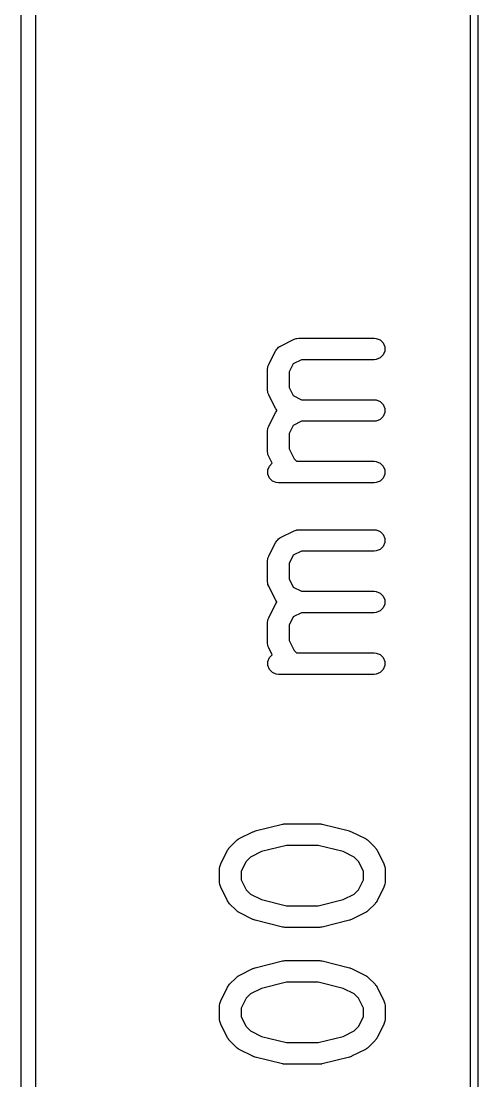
# Model space of a CAD drawing. Extents: x 2 to 13.8, y -9.5 to -0.7.
# Drawn here: x 13.6594 to 13.7844, y -5.3168 to -5.0264 of the extents above; entities that cross this region are included whole.
import ezdxf

# ---------------------------------------------------------------- set-up
doc = ezdxf.new("R2010")
doc.units = 0
doc.header["$MEASUREMENT"] = 0
doc.layers.add('BLACK', color=7, linetype='CONTINUOUS')

msp = doc.modelspace()

# ---------------------------------------------------------------- linework, layer by layer
at = {"layer": 'BLACK', "linetype": 'CONTINUOUS'}
for p, q in [((13.78248, -9.4448), (13.78248, -1.18512)), ((13.78445, -1.18512), (13.78445, -9.4448)), ((13.65945, -9.25197), (13.65945, -1.37795)), ((13.66339, -1.37795), (13.66339, -9.25197)), ((13.7304, -5.11547), (13.73415, -5.11359)), ((13.73415, -5.11359), (13.73469, -5.11339)), ((13.73469, -5.11339), (13.7348, -5.11338)), ((13.7348, -5.11338), (13.7349, -5.11334)), ((13.7349, -5.11334), (13.73547, -5.11328)), ((13.73547, -5.11328), (13.7561, -5.11328)), ((13.7561, -5.11328), (13.75667, -5.11334)), ((13.75667, -5.11334), (13.75774, -5.11378)), ((13.75774, -5.11378), (13.75855, -5.11459)), ((13.72721, -5.12054), (13.72908, -5.11679)), ((13.72908, -5.11679), (13.72914, -5.11669)), ((13.72914, -5.11669), (13.72916, -5.11665)), ((13.72916, -5.11665), (13.72921, -5.11659)), ((13.72921, -5.11659), (13.72939, -5.1163)), ((13.72939, -5.1163), (13.72967, -5.11606)), ((13.72967, -5.11606), (13.72991, -5.11578)), ((13.72991, -5.11578), (13.7302, -5.11559)), ((13.7302, -5.11559), (13.73026, -5.11554)), ((13.73026, -5.11554), (13.73031, -5.11553)), ((13.73031, -5.11553), (13.7304, -5.11547)), ((13.75855, -5.11459), (13.75899, -5.11566)), ((13.75899, -5.11681), (13.75855, -5.11788)), ((13.75899, -5.11566), (13.75899, -5.11681)), ((13.73617, -5.11919), (13.73392, -5.12031)), ((13.7561, -5.11919), (13.73617, -5.11919)), ((13.75667, -5.11913), (13.7561, -5.11919)), ((13.75774, -5.11869), (13.75667, -5.11913)), ((13.75855, -5.11788), (13.75774, -5.11869)), ((13.7269, -5.12186), (13.72695, -5.12128)), ((13.7269, -5.12748), (13.7269, -5.12186)), ((13.72695, -5.12128), (13.72699, -5.12119)), ((13.72699, -5.12119), (13.727, -5.12108)), ((13.727, -5.12108), (13.72721, -5.12054)), ((13.73392, -5.12031), (13.7328, -5.12256)), ((13.7328, -5.12256), (13.7328, -5.12679)), ((13.72695, -5.12806), (13.7269, -5.12748)), ((13.72699, -5.12816), (13.72695, -5.12806)), ((13.727, -5.12826), (13.72699, -5.12816)), ((13.72721, -5.1288), (13.727, -5.12826)), ((13.72908, -5.13255), (13.72721, -5.1288)), ((13.7328, -5.12679), (13.73392, -5.12903)), ((13.73392, -5.12903), (13.73617, -5.13016)), ((13.73617, -5.13016), (13.7561, -5.13016)), ((13.7561, -5.13016), (13.75667, -5.13021)), ((13.75667, -5.13021), (13.75774, -5.13065)), ((13.75774, -5.13065), (13.75855, -5.13147)), ((13.75855, -5.13147), (13.75899, -5.13253)), ((13.72721, -5.13741), (13.72908, -5.13366)), ((13.72914, -5.13265), (13.72908, -5.13255)), ((13.72908, -5.13366), (13.72914, -5.13357)), ((13.72916, -5.1327), (13.72914, -5.13265)), ((13.72914, -5.13357), (13.72916, -5.13352)), ((13.72921, -5.13275), (13.72916, -5.1327)), ((13.72916, -5.13352), (13.72921, -5.13346)), ((13.72939, -5.13304), (13.72921, -5.13275)), ((13.72921, -5.13346), (13.72939, -5.13317)), ((13.72946, -5.13311), (13.72939, -5.13304)), ((13.72939, -5.13317), (13.72946, -5.13311)), ((13.75855, -5.13475), (13.75774, -5.13556)), ((13.75899, -5.13368), (13.75855, -5.13475)), ((13.75899, -5.13253), (13.75899, -5.13368)), ((13.727, -5.13795), (13.72721, -5.13741)), ((13.73392, -5.13718), (13.7328, -5.13943)), ((13.73617, -5.13606), (13.73392, -5.13718)), ((13.7561, -5.13606), (13.73617, -5.13606)), ((13.75667, -5.136), (13.7561, -5.13606)), ((13.75774, -5.13556), (13.75667, -5.136)), ((13.7269, -5.13873), (13.72695, -5.13816)), ((13.7269, -5.14436), (13.7269, -5.13873)), ((13.72695, -5.13816), (13.72699, -5.13806)), ((13.72699, -5.13806), (13.727, -5.13795)), ((13.7328, -5.13943), (13.7328, -5.14366)), ((13.72695, -5.14493), (13.7269, -5.14436)), ((13.72699, -5.14503), (13.72695, -5.14493)), ((13.727, -5.14514), (13.72699, -5.14503)), ((13.72721, -5.14568), (13.727, -5.14514)), ((13.72816, -5.14758), (13.72721, -5.14568)), ((13.7328, -5.14366), (13.73415, -5.14636)), ((13.73415, -5.14636), (13.73482, -5.14703)), ((13.72695, -5.14941), (13.72739, -5.14834)), ((13.72739, -5.14834), (13.72816, -5.14758)), ((13.73482, -5.14703), (13.7561, -5.14703)), ((13.7561, -5.14703), (13.75667, -5.14709)), ((13.75667, -5.14709), (13.75774, -5.14753)), ((13.75774, -5.14753), (13.75855, -5.14834)), ((13.75855, -5.14834), (13.75899, -5.14941)), ((13.72695, -5.15056), (13.72695, -5.14941)), ((13.72739, -5.15162), (13.72695, -5.15056)), ((13.72821, -5.15244), (13.72739, -5.15162)), ((13.75855, -5.15162), (13.75774, -5.15244)), ((13.75899, -5.15056), (13.75855, -5.15162)), ((13.75899, -5.14941), (13.75899, -5.15056)), ((13.72927, -5.15288), (13.72821, -5.15244)), ((13.72985, -5.15293), (13.72927, -5.15288)), ((13.7561, -5.15293), (13.72985, -5.15293)), ((13.75667, -5.15288), (13.7561, -5.15293)), ((13.75774, -5.15244), (13.75667, -5.15288)), ((13.7304, -5.16796), (13.73415, -5.16609)), ((13.73415, -5.16609), (13.73469, -5.16588)), ((13.73469, -5.16588), (13.7348, -5.16587)), ((13.7348, -5.16587), (13.7349, -5.16583)), ((13.7349, -5.16583), (13.73547, -5.16578)), ((13.73547, -5.16578), (13.7561, -5.16578)), ((13.7561, -5.16578), (13.75667, -5.16583)), ((13.75667, -5.16583), (13.75774, -5.16627)), ((13.75774, -5.16627), (13.75855, -5.16709)), ((13.72721, -5.17303), (13.72908, -5.16928)), ((13.72908, -5.16928), (13.72914, -5.16919)), ((13.72914, -5.16919), (13.72916, -5.16914)), ((13.72916, -5.16914), (13.72921, -5.16908)), ((13.72921, -5.16908), (13.72939, -5.16879)), ((13.72939, -5.16879), (13.72967, -5.16855)), ((13.72967, -5.16855), (13.72991, -5.16827)), ((13.72991, -5.16827), (13.7302, -5.16809)), ((13.7302, -5.16809), (13.73026, -5.16804)), ((13.73026, -5.16804), (13.73031, -5.16802)), ((13.73031, -5.16802), (13.7304, -5.16796)), ((13.75855, -5.16709), (13.75899, -5.16815)), ((13.75899, -5.1693), (13.75855, -5.17037)), ((13.75899, -5.16815), (13.75899, -5.1693)), ((13.73617, -5.17168), (13.73392, -5.1728)), ((13.7561, -5.17168), (13.73617, -5.17168)), ((13.75667, -5.17162), (13.7561, -5.17168)), ((13.75774, -5.17118), (13.75667, -5.17162)), ((13.75855, -5.17037), (13.75774, -5.17118)), ((13.7269, -5.17435), (13.72695, -5.17378)), ((13.7269, -5.17998), (13.7269, -5.17435)), ((13.72695, -5.17378), (13.72699, -5.17368)), ((13.72699, -5.17368), (13.727, -5.17357)), ((13.727, -5.17357), (13.72721, -5.17303)), ((13.73392, -5.1728), (13.7328, -5.17505)), ((13.7328, -5.17505), (13.7328, -5.17928)), ((13.72695, -5.18055), (13.7269, -5.17998)), ((13.72699, -5.18065), (13.72695, -5.18055)), ((13.727, -5.18076), (13.72699, -5.18065)), ((13.72721, -5.1813), (13.727, -5.18076)), ((13.7328, -5.17928), (13.73392, -5.18153)), ((13.72908, -5.18505), (13.72721, -5.1813)), ((13.73392, -5.18153), (13.73617, -5.18265)), ((13.73617, -5.18265), (13.7561, -5.18265)), ((13.7561, -5.18265), (13.75667, -5.18271)), ((13.75667, -5.18271), (13.75774, -5.18315)), ((13.75774, -5.18315), (13.75855, -5.18396)), ((13.75855, -5.18396), (13.75899, -5.18503)), ((13.72721, -5.18991), (13.72908, -5.18616)), ((13.72914, -5.18514), (13.72908, -5.18505)), ((13.72908, -5.18616), (13.72914, -5.18606)), ((13.72916, -5.18519), (13.72914, -5.18514)), ((13.72914, -5.18606), (13.72916, -5.18601)), ((13.72921, -5.18525), (13.72916, -5.18519)), ((13.72916, -5.18601), (13.72921, -5.18596)), ((13.72939, -5.18554), (13.72921, -5.18525)), ((13.72921, -5.18596), (13.72939, -5.18567)), ((13.72946, -5.1856), (13.72939, -5.18554)), ((13.72939, -5.18567), (13.72946, -5.1856)), ((13.75899, -5.18618), (13.75855, -5.18724)), ((13.75899, -5.18503), (13.75899, -5.18618)), ((13.727, -5.19045), (13.72721, -5.18991)), ((13.73392, -5.18968), (13.7328, -5.19192)), ((13.73617, -5.18855), (13.73392, -5.18968)), ((13.7561, -5.18855), (13.73617, -5.18855)), ((13.75667, -5.1885), (13.7561, -5.18855)), ((13.75774, -5.18806), (13.75667, -5.1885)), ((13.75855, -5.18724), (13.75774, -5.18806)), ((13.7269, -5.19123), (13.72695, -5.19065)), ((13.7269, -5.19685), (13.7269, -5.19123)), ((13.72695, -5.19065), (13.72699, -5.19055)), ((13.72699, -5.19055), (13.727, -5.19045)), ((13.7328, -5.19192), (13.7328, -5.19615)), ((13.72695, -5.19743), (13.7269, -5.19685)), ((13.72699, -5.19752), (13.72695, -5.19743)), ((13.727, -5.19763), (13.72699, -5.19752)), ((13.72721, -5.19817), (13.727, -5.19763)), ((13.72816, -5.20007), (13.72721, -5.19817)), ((13.7328, -5.19615), (13.73415, -5.19885)), ((13.72695, -5.2019), (13.72739, -5.20083)), ((13.72739, -5.20083), (13.72816, -5.20007)), ((13.73415, -5.19885), (13.73482, -5.19952)), ((13.73482, -5.19952), (13.7561, -5.19952)), ((13.7561, -5.19952), (13.75667, -5.19958)), ((13.75667, -5.19958), (13.75774, -5.20002)), ((13.75774, -5.20002), (13.75855, -5.20083)), ((13.75855, -5.20083), (13.75899, -5.2019)), ((13.72695, -5.20305), (13.72695, -5.2019)), ((13.72739, -5.20412), (13.72695, -5.20305)), ((13.72821, -5.20493), (13.72739, -5.20412)), ((13.75855, -5.20412), (13.75774, -5.20493)), ((13.75899, -5.20305), (13.75855, -5.20412)), ((13.75899, -5.2019), (13.75899, -5.20305)), ((13.72927, -5.20537), (13.72821, -5.20493)), ((13.72985, -5.20543), (13.72927, -5.20537)), ((13.7561, -5.20543), (13.72985, -5.20543)), ((13.75667, -5.20537), (13.7561, -5.20543)), ((13.75774, -5.20493), (13.75667, -5.20537)), ((13.72351, -5.24835), (13.73101, -5.24648)), ((13.73101, -5.24648), (13.73111, -5.24646)), ((13.73111, -5.24646), (13.73115, -5.24645)), ((13.73115, -5.24645), (13.73136, -5.24643)), ((13.73136, -5.24643), (13.73158, -5.24639)), ((13.73158, -5.24639), (13.73162, -5.2464)), ((13.73162, -5.2464), (13.73172, -5.24639)), ((13.73172, -5.24639), (13.7411, -5.24639)), ((13.7411, -5.24639), (13.7412, -5.2464)), ((13.7412, -5.2464), (13.74124, -5.24639)), ((13.74124, -5.24639), (13.74146, -5.24643)), ((13.74146, -5.24643), (13.74167, -5.24645)), ((13.74167, -5.24645), (13.74171, -5.24646)), ((13.74171, -5.24646), (13.74181, -5.24648)), ((13.74181, -5.24648), (13.74931, -5.24835)), ((13.71839, -5.25101), (13.71861, -5.25082)), ((13.71861, -5.25082), (13.71866, -5.25076)), ((13.71866, -5.25076), (13.71875, -5.2507)), ((13.71875, -5.2507), (13.71883, -5.25064)), ((13.71883, -5.25064), (13.71891, -5.25061)), ((13.71891, -5.25061), (13.71915, -5.25045)), ((13.71915, -5.25045), (13.7229, -5.24858)), ((13.7229, -5.24858), (13.72295, -5.24856)), ((13.72295, -5.24856), (13.72296, -5.24855)), ((13.72296, -5.24855), (13.7232, -5.24846)), ((13.7232, -5.24846), (13.72344, -5.24837)), ((13.72344, -5.24837), (13.72347, -5.24837)), ((13.72347, -5.24837), (13.72351, -5.24835)), ((13.74931, -5.24835), (13.74935, -5.24837)), ((13.74935, -5.24837), (13.74938, -5.24837)), ((13.74938, -5.24837), (13.74962, -5.24846)), ((13.74962, -5.24846), (13.74986, -5.24855)), ((13.74986, -5.24855), (13.74987, -5.24856)), ((13.74987, -5.24856), (13.74992, -5.24858)), ((13.74992, -5.24858), (13.75367, -5.25045)), ((13.75367, -5.25045), (13.75391, -5.25061)), ((13.75391, -5.25061), (13.75399, -5.25064)), ((13.75399, -5.25064), (13.75407, -5.2507)), ((13.75407, -5.2507), (13.75416, -5.25076)), ((13.75416, -5.25076), (13.75421, -5.25082)), ((13.75421, -5.25082), (13.75443, -5.25101)), ((13.71408, -5.2574), (13.71596, -5.25365)), ((13.71596, -5.25365), (13.71611, -5.2534)), ((13.71611, -5.2534), (13.71614, -5.25333)), ((13.71614, -5.25333), (13.71621, -5.25325)), ((13.71621, -5.25325), (13.71627, -5.25316)), ((13.71627, -5.25316), (13.71633, -5.25311)), ((13.71633, -5.25311), (13.71651, -5.25288)), ((13.71651, -5.25288), (13.71839, -5.25101)), ((13.73209, -5.2523), (13.72525, -5.254)), ((13.74073, -5.2523), (13.73209, -5.2523)), ((13.74757, -5.254), (13.74073, -5.2523)), ((13.75443, -5.25101), (13.75631, -5.25288)), ((13.75631, -5.25288), (13.75649, -5.25311)), ((13.75649, -5.25311), (13.75655, -5.25316)), ((13.75655, -5.25316), (13.75661, -5.25325)), ((13.75661, -5.25325), (13.75668, -5.25333)), ((13.75668, -5.25333), (13.75671, -5.2534)), ((13.75671, -5.2534), (13.75686, -5.25365)), ((13.75686, -5.25365), (13.75874, -5.2574)), ((13.72103, -5.25672), (13.71968, -5.25941)), ((13.72222, -5.25552), (13.72103, -5.25672)), ((13.72525, -5.254), (13.72222, -5.25552)), ((13.7506, -5.25552), (13.74757, -5.254)), ((13.75179, -5.25672), (13.7506, -5.25552)), ((13.75314, -5.25941), (13.75179, -5.25672)), ((13.71377, -5.25872), (13.71383, -5.25814)), ((13.71377, -5.26247), (13.71377, -5.25872)), ((13.71383, -5.25814), (13.71387, -5.25804)), ((13.71387, -5.25804), (13.71388, -5.25794)), ((13.71388, -5.25794), (13.71408, -5.2574)), ((13.71968, -5.25941), (13.71968, -5.26177)), ((13.75314, -5.26177), (13.75314, -5.25941)), ((13.75874, -5.2574), (13.75894, -5.25794)), ((13.75894, -5.25794), (13.75895, -5.25804)), ((13.75895, -5.25804), (13.75899, -5.25814)), ((13.75899, -5.25814), (13.75905, -5.25872)), ((13.75905, -5.25872), (13.75905, -5.26247)), ((13.71383, -5.26304), (13.71377, -5.26247)), ((13.71968, -5.26177), (13.72103, -5.26447)), ((13.75179, -5.26447), (13.75314, -5.26177)), ((13.75905, -5.26247), (13.75899, -5.26304)), ((13.71387, -5.26314), (13.71383, -5.26304)), ((13.71388, -5.26325), (13.71387, -5.26314)), ((13.71408, -5.26379), (13.71388, -5.26325)), ((13.71596, -5.26754), (13.71408, -5.26379)), ((13.72103, -5.26447), (13.72222, -5.26566)), ((13.7506, -5.26566), (13.75179, -5.26447)), ((13.75874, -5.26379), (13.75686, -5.26754)), ((13.75894, -5.26325), (13.75874, -5.26379)), ((13.75895, -5.26314), (13.75894, -5.26325)), ((13.75899, -5.26304), (13.75895, -5.26314)), ((13.71611, -5.26779), (13.71596, -5.26754)), ((13.71614, -5.26786), (13.71611, -5.26779)), ((13.71621, -5.26794), (13.71614, -5.26786)), ((13.71627, -5.26803), (13.71621, -5.26794)), ((13.71633, -5.26808), (13.71627, -5.26803)), ((13.71651, -5.2683), (13.71633, -5.26808)), ((13.71839, -5.27018), (13.71651, -5.2683)), ((13.72222, -5.26566), (13.72525, -5.26718)), ((13.72525, -5.26718), (13.73209, -5.26889)), ((13.74073, -5.26889), (13.74757, -5.26718)), ((13.74757, -5.26718), (13.7506, -5.26566)), ((13.75631, -5.2683), (13.75443, -5.27018)), ((13.75649, -5.26808), (13.75631, -5.2683)), ((13.75655, -5.26803), (13.75649, -5.26808)), ((13.75661, -5.26794), (13.75655, -5.26803)), ((13.75668, -5.26786), (13.75661, -5.26794)), ((13.75671, -5.26779), (13.75668, -5.26786)), ((13.75686, -5.26754), (13.75671, -5.26779)), ((13.71861, -5.27037), (13.71839, -5.27018)), ((13.71866, -5.27042), (13.71861, -5.27037)), ((13.71875, -5.27048), (13.71866, -5.27042)), ((13.71883, -5.27055), (13.71875, -5.27048)), ((13.71891, -5.27058), (13.71883, -5.27055)), ((13.71915, -5.27073), (13.71891, -5.27058)), ((13.7229, -5.27261), (13.71915, -5.27073)), ((13.73209, -5.26889), (13.74073, -5.26889)), ((13.75367, -5.27073), (13.74992, -5.27261)), ((13.75391, -5.27058), (13.75367, -5.27073)), ((13.75399, -5.27055), (13.75391, -5.27058)), ((13.75407, -5.27048), (13.75399, -5.27055)), ((13.75416, -5.27042), (13.75407, -5.27048)), ((13.75421, -5.27037), (13.75416, -5.27042)), ((13.75443, -5.27018), (13.75421, -5.27037)), ((13.72295, -5.27262), (13.7229, -5.27261)), ((13.72296, -5.27264), (13.72295, -5.27262)), ((13.7232, -5.27272), (13.72296, -5.27264)), ((13.72344, -5.27281), (13.7232, -5.27272)), ((13.72347, -5.27282), (13.72344, -5.27281)), ((13.72351, -5.27283), (13.72347, -5.27282)), ((13.73101, -5.27471), (13.72351, -5.27283)), ((13.74931, -5.27283), (13.74181, -5.27471)), ((13.74935, -5.27282), (13.74931, -5.27283)), ((13.74938, -5.27281), (13.74935, -5.27282)), ((13.74962, -5.27272), (13.74938, -5.27281)), ((13.74986, -5.27264), (13.74962, -5.27272)), ((13.74987, -5.27262), (13.74986, -5.27264)), ((13.74992, -5.27261), (13.74987, -5.27262)), ((13.73111, -5.27472), (13.73101, -5.27471)), ((13.73115, -5.27474), (13.73111, -5.27472)), ((13.73136, -5.27476), (13.73115, -5.27474)), ((13.73158, -5.27479), (13.73136, -5.27476)), ((13.73162, -5.27478), (13.73158, -5.27479)), ((13.73172, -5.27479), (13.73162, -5.27478)), ((13.7411, -5.27479), (13.73172, -5.27479)), ((13.7412, -5.27478), (13.7411, -5.27479)), ((13.74124, -5.27479), (13.7412, -5.27478)), ((13.74146, -5.27476), (13.74124, -5.27479)), ((13.74167, -5.27474), (13.74146, -5.27476)), ((13.74171, -5.27472), (13.74167, -5.27474)), ((13.74181, -5.27471), (13.74171, -5.27472)), ((13.72351, -5.28585), (13.73101, -5.28397)), ((13.73101, -5.28397), (13.73111, -5.28396)), ((13.73111, -5.28396), (13.73115, -5.28394)), ((13.73115, -5.28394), (13.73136, -5.28392)), ((13.73136, -5.28392), (13.73158, -5.28389)), ((13.73158, -5.28389), (13.73162, -5.2839)), ((13.73162, -5.2839), (13.73172, -5.28389)), ((13.73172, -5.28389), (13.7411, -5.28389)), ((13.7411, -5.28389), (13.7412, -5.2839)), ((13.7412, -5.2839), (13.74124, -5.28389)), ((13.74124, -5.28389), (13.74146, -5.28392)), ((13.74146, -5.28392), (13.74167, -5.28394)), ((13.74167, -5.28394), (13.74171, -5.28396)), ((13.74171, -5.28396), (13.74181, -5.28397)), ((13.74181, -5.28397), (13.74931, -5.28585)), ((13.71651, -5.29038), (13.71839, -5.2885)), ((13.71839, -5.2885), (13.71861, -5.28831)), ((13.71861, -5.28831), (13.71866, -5.28826)), ((13.71866, -5.28826), (13.71875, -5.2882)), ((13.71875, -5.2882), (13.71883, -5.28813)), ((13.71883, -5.28813), (13.71891, -5.2881)), ((13.71891, -5.2881), (13.71915, -5.28795)), ((13.71915, -5.28795), (13.7229, -5.28607)), ((13.7229, -5.28607), (13.72295, -5.28606)), ((13.72295, -5.28606), (13.72296, -5.28604)), ((13.72296, -5.28604), (13.7232, -5.28596)), ((13.7232, -5.28596), (13.72344, -5.28587)), ((13.72344, -5.28587), (13.72347, -5.28586)), ((13.72347, -5.28586), (13.72351, -5.28585)), ((13.74931, -5.28585), (13.74935, -5.28586)), ((13.74935, -5.28586), (13.74938, -5.28587)), ((13.74938, -5.28587), (13.74962, -5.28596)), ((13.74962, -5.28596), (13.74986, -5.28604)), ((13.74986, -5.28604), (13.74987, -5.28606)), ((13.74987, -5.28606), (13.74992, -5.28607)), ((13.74992, -5.28607), (13.75367, -5.28795)), ((13.75367, -5.28795), (13.75391, -5.2881)), ((13.75391, -5.2881), (13.75399, -5.28813)), ((13.75399, -5.28813), (13.75407, -5.2882)), ((13.75407, -5.2882), (13.75416, -5.28826)), ((13.75416, -5.28826), (13.75421, -5.28831)), ((13.75421, -5.28831), (13.75443, -5.2885)), ((13.75443, -5.2885), (13.75631, -5.29038)), ((13.71408, -5.29489), (13.71596, -5.29114)), ((13.71596, -5.29114), (13.71611, -5.29089)), ((13.71611, -5.29089), (13.71614, -5.29082)), ((13.71614, -5.29082), (13.71621, -5.29074)), ((13.71621, -5.29074), (13.71627, -5.29065)), ((13.71627, -5.29065), (13.71633, -5.2906)), ((13.71633, -5.2906), (13.71651, -5.29038)), ((13.72525, -5.2915), (13.72222, -5.29302)), ((13.73209, -5.28979), (13.72525, -5.2915)), ((13.74073, -5.28979), (13.73209, -5.28979)), ((13.74757, -5.2915), (13.74073, -5.28979)), ((13.7506, -5.29302), (13.74757, -5.2915)), ((13.75631, -5.29038), (13.75649, -5.2906)), ((13.75649, -5.2906), (13.75655, -5.29065)), ((13.75655, -5.29065), (13.75661, -5.29074)), ((13.75661, -5.29074), (13.75668, -5.29082)), ((13.75668, -5.29082), (13.75671, -5.29089)), ((13.75671, -5.29089), (13.75686, -5.29114)), ((13.75686, -5.29114), (13.75874, -5.29489)), ((13.72103, -5.29421), (13.71968, -5.29691)), ((13.72222, -5.29302), (13.72103, -5.29421)), ((13.75179, -5.29421), (13.7506, -5.29302)), ((13.75314, -5.29691), (13.75179, -5.29421)), ((13.71377, -5.29621), (13.71383, -5.29564)), ((13.71377, -5.29996), (13.71377, -5.29621)), ((13.71383, -5.29564), (13.71387, -5.29554)), ((13.71387, -5.29554), (13.71388, -5.29543)), ((13.71388, -5.29543), (13.71408, -5.29489)), ((13.71968, -5.29691), (13.71968, -5.29927)), ((13.75314, -5.29927), (13.75314, -5.29691)), ((13.75874, -5.29489), (13.75894, -5.29543)), ((13.75894, -5.29543), (13.75895, -5.29554)), ((13.75895, -5.29554), (13.75899, -5.29564)), ((13.75899, -5.29564), (13.75905, -5.29621)), ((13.75905, -5.29621), (13.75905, -5.29996)), ((13.71383, -5.30054), (13.71377, -5.29996)), ((13.71968, -5.29927), (13.72103, -5.30196)), ((13.75179, -5.30196), (13.75314, -5.29927)), ((13.75905, -5.29996), (13.75899, -5.30054)), ((13.71387, -5.30064), (13.71383, -5.30054)), ((13.71388, -5.30074), (13.71387, -5.30064)), ((13.71408, -5.30128), (13.71388, -5.30074)), ((13.71596, -5.30503), (13.71408, -5.30128)), ((13.72103, -5.30196), (13.72222, -5.30316)), ((13.72222, -5.30316), (13.72525, -5.30468)), ((13.74757, -5.30468), (13.7506, -5.30316)), ((13.7506, -5.30316), (13.75179, -5.30196)), ((13.75874, -5.30128), (13.75686, -5.30503)), ((13.75894, -5.30074), (13.75874, -5.30128)), ((13.75895, -5.30064), (13.75894, -5.30074)), ((13.75899, -5.30054), (13.75895, -5.30064)), ((13.71611, -5.30528), (13.71596, -5.30503)), ((13.71614, -5.30535), (13.71611, -5.30528)), ((13.71621, -5.30543), (13.71614, -5.30535)), ((13.71627, -5.30552), (13.71621, -5.30543)), ((13.71633, -5.30557), (13.71627, -5.30552)), ((13.71651, -5.3058), (13.71633, -5.30557)), ((13.71839, -5.30767), (13.71651, -5.3058)), ((13.72525, -5.30468), (13.73209, -5.30638)), ((13.74073, -5.30638), (13.74757, -5.30468)), ((13.75631, -5.3058), (13.75443, -5.30767)), ((13.75649, -5.30557), (13.75631, -5.3058)), ((13.75655, -5.30552), (13.75649, -5.30557)), ((13.75661, -5.30543), (13.75655, -5.30552)), ((13.75668, -5.30535), (13.75661, -5.30543)), ((13.75671, -5.30528), (13.75668, -5.30535)), ((13.75686, -5.30503), (13.75671, -5.30528)), ((13.71861, -5.30786), (13.71839, -5.30767)), ((13.71866, -5.30792), (13.71861, -5.30786)), ((13.71875, -5.30798), (13.71866, -5.30792)), ((13.71883, -5.30804), (13.71875, -5.30798)), ((13.71891, -5.30807), (13.71883, -5.30804)), ((13.71915, -5.30823), (13.71891, -5.30807)), ((13.7229, -5.3101), (13.71915, -5.30823)), ((13.73209, -5.30638), (13.74073, -5.30638)), ((13.75367, -5.30823), (13.74992, -5.3101)), ((13.75391, -5.30807), (13.75367, -5.30823)), ((13.75399, -5.30804), (13.75391, -5.30807)), ((13.75407, -5.30798), (13.75399, -5.30804)), ((13.75416, -5.30792), (13.75407, -5.30798)), ((13.75421, -5.30786), (13.75416, -5.30792)), ((13.75443, -5.30767), (13.75421, -5.30786)), ((13.72295, -5.31012), (13.7229, -5.3101)), ((13.72296, -5.31013), (13.72295, -5.31012)), ((13.7232, -5.31022), (13.72296, -5.31013)), ((13.72344, -5.31031), (13.7232, -5.31022)), ((13.72347, -5.31031), (13.72344, -5.31031)), ((13.72351, -5.31033), (13.72347, -5.31031)), ((13.73101, -5.3122), (13.72351, -5.31033)), ((13.74931, -5.31033), (13.74181, -5.3122)), ((13.74935, -5.31031), (13.74931, -5.31033)), ((13.74938, -5.31031), (13.74935, -5.31031)), ((13.74962, -5.31022), (13.74938, -5.31031)), ((13.74986, -5.31013), (13.74962, -5.31022)), ((13.74987, -5.31012), (13.74986, -5.31013)), ((13.74992, -5.3101), (13.74987, -5.31012)), ((13.73111, -5.31222), (13.73101, -5.3122)), ((13.73115, -5.31223), (13.73111, -5.31222)), ((13.73136, -5.31225), (13.73115, -5.31223)), ((13.73158, -5.31229), (13.73136, -5.31225)), ((13.73162, -5.31228), (13.73158, -5.31229)), ((13.73172, -5.31229), (13.73162, -5.31228)), ((13.7411, -5.31229), (13.73172, -5.31229)), ((13.7412, -5.31228), (13.7411, -5.31229)), ((13.74124, -5.31229), (13.7412, -5.31228)), ((13.74146, -5.31225), (13.74124, -5.31229)), ((13.74167, -5.31223), (13.74146, -5.31225)), ((13.74171, -5.31222), (13.74167, -5.31223)), ((13.74181, -5.3122), (13.74171, -5.31222))]:
    msp.add_line(p, q, dxfattribs=at)

doc.saveas('drawing.dxf')
